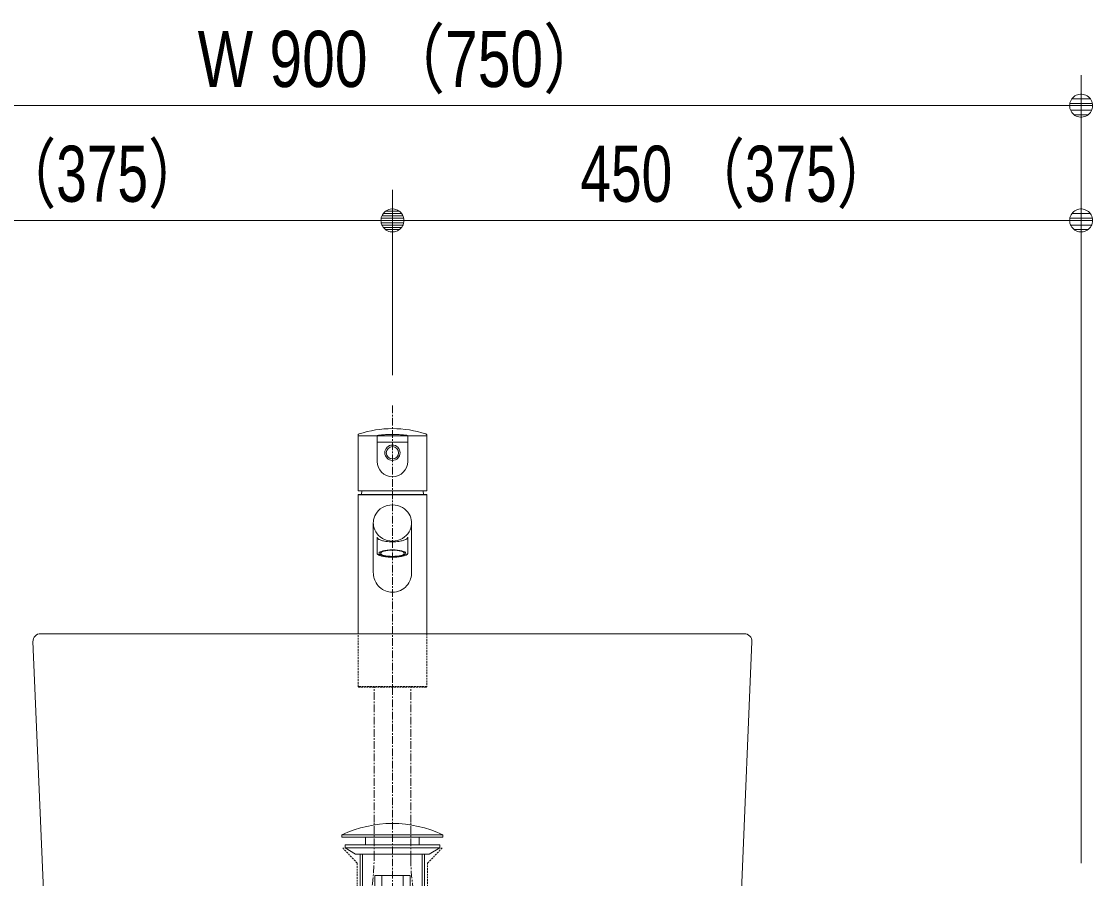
# Model space of a CAD drawing. Units: millimetres, scale not verified. Extents: x -6062 to 6062, y -3045 to 3045.
# Drawn here: x -2310 to -1610, y -1370 to -810 of the extents above; entities that cross this region are included whole.
import ezdxf
from ezdxf.enums import TextEntityAlignment as Align

# ---------------------------------------------------------------- set-up
doc = ezdxf.new("R2010")
doc.units = ezdxf.units.MM
doc.header["$LTSCALE"] = 20
doc.linetypes.add('CHAIN1', pattern=[8, 5, -1, 1, -1])
doc.linetypes.add('DASHED1', pattern=[1.8, 1.2, -0.6])
for name, color, linetype, lineweight in [('0-1_2寸法-1', 7, 'Continuous', 9), ('0-2_0', 7, 'Continuous', 9), ('0-4_5ボウル・キャビネット', 7, 'Continuous', 9), ('0-5_4給排水', 7, 'Continuous', 9)]:
    doc.layers.add(name, color=color, linetype=linetype, lineweight=lineweight)
doc.styles.add('ＭＳ Ｐゴシック', font='')
doc.styles.get('ＭＳ Ｐゴシック').set_extended_font_data('MS PGothic')

# ---------------------------------------------------------------- blocks, each defined once
blk = doc.blocks.new('_Dot')
at = {"layer": '0-2_0'}
for p, q in [((-10, 0), (-20, 0)), ((9.78, 2), (-9.78, 2)), ((7.99, 6), (-7.99, 6)), ((9.16, -3.98), (-9.16, -3.98)), ((6, -7.98), (-6, -7.98))]:
    blk.add_line(p, q, dxfattribs=at)
for points in [[(10, 0), (9.92, 1.25), (9.69, 2.49), (9.3, 3.68), (8.76, 4.82), (8.09, 5.88), (7.29, 6.85), (6.37, 7.71), (5.36, 8.44), (4.26, 9.05), (3.09, 9.51), (1.87, 9.82), (0.63, 9.98), (-0.63, 9.98), (-1.87, 9.82), (-3.09, 9.51), (-4.26, 9.05), (-5.36, 8.44), (-6.37, 7.71), (-7.29, 6.85), (-8.09, 5.88), (-8.76, 4.82), (-9.3, 3.68), (-9.69, 2.49), (-9.92, 1.25), (-10, 0), (0, 0)], [(-10, 0), (-9.92, -1.25), (-9.69, -2.49), (-9.3, -3.68), (-8.76, -4.82), (-8.09, -5.88), (-7.29, -6.85), (-6.37, -7.71), (-5.36, -8.44), (-4.26, -9.05), (-3.09, -9.51), (-1.87, -9.82), (-0.63, -9.98), (0.63, -9.98), (1.87, -9.82), (3.09, -9.51), (4.26, -9.05), (5.36, -8.44), (6.37, -7.71), (7.29, -6.85), (8.09, -5.88), (8.76, -4.82), (9.3, -3.68), (9.69, -2.49), (9.92, -1.25), (10, 0), (0, 0)]]:
    blk.add_lwpolyline(points, close=True, dxfattribs=at)
blk = doc.blocks.new('グループ-42')
at = {"layer": '0-5_4給排水', "linetype": 'CHAIN1'}
blk.add_line((-5600, -21220), (-5600, -42300), dxfattribs=at)
at = {"layer": '0-5_4給排水'}
for p, q in [((-6020, -27080), (-6020, -27900)), ((-5990, -27080), (-5990, -27900)), ((-5210, -27080), (-5210, -27900)), ((-5180, -27080), (-5180, -27900))]:
    blk.add_line(p, q, dxfattribs=at)
for points in [[(-6260, -26830), (-4940, -26830), (-4940, -26860), (-6260, -26860)], [(-5950, -26860), (-5250, -26860), (-5250, -26960), (-5950, -26960)], [(-6220, -26960), (-4980, -26960), (-4980, -27000), (-6220, -27000)], [(-6081.3, -27080), (-6220, -27000), (-4980, -27000), (-5120.2, -27080)], [(-5830, -27360), (-5370, -27360), (-5370, -27540), (-5830, -27540)], [(-5740, -27360), (-5460, -27360), (-5460, -27540), (-5740, -27540)]]:
    blk.add_lwpolyline(points, close=True, dxfattribs=at)
blk.add_arc((-5600, -28207), 1527, 64.39147, 115.60853, dxfattribs=at)
blk = doc.blocks.new('グループ-43')
at = {"layer": '0-5_4給排水'}
for p, q in [((-6050, -21609.4), (-6050, -22325)), ((-5400, -21695.4), (-5800, -21695.4)), ((-5150, -22325), (-5150, -21609.4)), ((-5150, -22386), (-6050, -22386)), ((-6040, -22335), (-5160, -22335)), ((-6004.9, -22380), (-6001, -22335.3)), ((-5195.1, -22380), (-5199, -22335))]:
    blk.add_line(p, q, dxfattribs=at)
at = {"layer": '0-5_4給排水', "linetype": 'DASHED1'}
blk.add_line((-5150, -24890), (-6050, -24890), dxfattribs=at)
at = {"layer": '0-5_4給排水'}
for points in [[(-5156, -21615), (-5600, -21615), (-6044, -21615)], [(-5800, -21949), (-5800, -21615), (-5799.6, -21613.9), (-5798.2, -21612.6), (-5795.8, -21611.4), (-5792, -21610)], [(-5792, -21610), (-5788.2, -21609), (-5783.4, -21608), (-5777.7, -21606.9), (-5770.8, -21605.8), (-5762.8, -21604.7), (-5753.7, -21603.7), (-5743.4, -21602.7), (-5731.8, -21601.7), (-5719, -21600.8), (-5704.8, -21599.9), (-5689.3, -21599.2), (-5672.8, -21598.5), (-5655.5, -21598), (-5637.4, -21597.6), (-5618.8, -21597.4), (-5600, -21597.3), (-5581.2, -21597.4), (-5562.7, -21597.6), (-5544.7, -21598), (-5527.3, -21598.5), (-5510.9, -21599.2), (-5495.7, -21599.9), (-5481.7, -21600.8), (-5468.8, -21601.7), (-5457.2, -21602.6), (-5446.6, -21603.7), (-5437.3, -21604.7), (-5429.2, -21605.8), (-5422.4, -21606.9), (-5416.6, -21607.9), (-5411.8, -21609), (-5408, -21610), (-5404.2, -21611.4), (-5401.8, -21612.6), (-5400.4, -21613.9), (-5400, -21615), (-5400, -21949)], [(-5150, -24200), (-5150, -22386), (-5156, -22380), (-6044, -22380), (-6050, -22386), (-6050, -24200)], [(-5850, -22753), (-5849.1, -22732.4), (-5845.9, -22710.2), (-5840, -22686.6), (-5830.8, -22661.8), (-5817.6, -22636.3), (-5800, -22610.8), (-5781, -22589.5), (-5758.4, -22569.6), (-5732.1, -22551.7), (-5702.4, -22536.8), (-5670, -22525.4), (-5635.5, -22518.4), (-5600, -22516), (-5564.5, -22518.4), (-5530, -22525.4), (-5497.6, -22536.8), (-5467.9, -22551.7), (-5441.6, -22569.6), (-5419, -22589.5), (-5400, -22610.8), (-5382.4, -22636.3), (-5369.2, -22661.8), (-5360, -22686.6), (-5354.1, -22710.2), (-5350.9, -22732.4), (-5350, -22753), (-5350, -23400), (-5350.7, -23418.7), (-5352.8, -23438.7), (-5356.8, -23459.9), (-5362.9, -23482.1), (-5369.5, -23500.1), (-5377.7, -23518.4), (-5387.8, -23536.9), (-5400, -23555.3), (-5414.6, -23573.6), (-5431.4, -23591.1), (-5450.5, -23607.4), (-5471.8, -23622.2)], [(-5471.8, -23622.2), (-5495.1, -23634.9), (-5519.7, -23645.1), (-5545.7, -23652.6), (-5572.6, -23657.3), (-5600, -23658.8), (-5623.3, -23657.7), (-5646.3, -23654.3), (-5668.7, -23648.9), (-5690.2, -23641.4), (-5710.6, -23632.1), (-5729.8, -23621.2), (-5750.6, -23606.6), (-5769.3, -23590.5), (-5785.7, -23573.3), (-5800, -23555.3), (-5812.4, -23536.6), (-5822.6, -23517.8), (-5830.9, -23499.1), (-5837.5, -23480.8), (-5842.5, -23463), (-5846.9, -23440.7), (-5849.3, -23419.7), (-5850, -23400), (-5850, -22747.8)], [(-5350, -22753), (-5350.9, -22773.5), (-5354.1, -22795.7), (-5360, -22819.3), (-5369.2, -22844.1), (-5382.4, -22869.6), (-5400, -22895.1), (-5419, -22916.4), (-5441.6, -22936.3), (-5467.9, -22954.2), (-5497.6, -22969.1), (-5530, -22980.5), (-5564.5, -22987.5), (-5600, -22989.9), (-5635.5, -22987.5), (-5670, -22980.5), (-5702.4, -22969.1), (-5732.1, -22954.2), (-5758.4, -22936.3), (-5781, -22916.4), (-5800, -22895.1), (-5817.6, -22869.6), (-5830.8, -22844.1), (-5840, -22819.3), (-5845.9, -22795.7), (-5849.1, -22773.5), (-5850, -22753)], [(-5799.6, -22942.1), (-5800, -22938.1), (-5800, -23148.7), (-5799.6, -23152), (-5798.2, -23155.5), (-5795.8, -23159.3), (-5792, -23163.2), (-5788.2, -23166.2), (-5783.4, -23169.3), (-5777.6, -23172.4), (-5770.8, -23175.6), (-5762.7, -23178.8), (-5753.4, -23181.9), (-5742.8, -23184.9), (-5731.2, -23187.7), (-5718.3, -23190.4), (-5704.3, -23192.8), (-5689.1, -23195), (-5672.7, -23196.9), (-5655.3, -23198.4), (-5637.3, -23199.5), (-5618.8, -23200.2), (-5600, -23200.4), (-5581.2, -23200.2), (-5562.6, -23199.5), (-5544.5, -23198.4), (-5527.2, -23196.9), (-5510.7, -23195), (-5495.2, -23192.8), (-5481, -23190.3), (-5468.2, -23187.6), (-5456.6, -23184.7), (-5446.3, -23181.8), (-5437.2, -23178.7), (-5429.2, -23175.6), (-5422.3, -23172.4), (-5416.6, -23169.3), (-5411.8, -23166.2), (-5408, -23163.2), (-5404.2, -23159.3)], [(-5795.8, -22950.7), (-5798.2, -22946.3), (-5799.6, -22942.1)], [(-5404.2, -23159.3), (-5401.8, -23155.5), (-5400.4, -23152), (-5400, -23148.7), (-5400, -22938.1), (-5400.4, -22942.1), (-5401.8, -22946.3), (-5404.2, -22950.7), (-5408, -22955.3), (-5412.1, -22959.2), (-5417.2, -22963.1), (-5423.5, -22967.1), (-5431.1, -22971), (-5440, -22975), (-5449.6, -22978.6), (-5460.4, -22982.2), (-5472.5, -22985.5), (-5485.9, -22988.6), (-5500.4, -22991.4), (-5516.1, -22993.9), (-5535.7, -22996.4), (-5556.5, -22998.1), (-5578.1, -22999.2), (-5600, -22999.6), (-5622.3, -22999.2), (-5644.2, -22998.1), (-5665.4, -22996.2), (-5685.3, -22993.7), (-5703.9, -22990.7), (-5717.3, -22987.9), (-5729.6, -22984.9), (-5740.9, -22981.8), (-5751, -22978.4), (-5760, -22975), (-5768.9, -22971), (-5776.5, -22967.1), (-5782.8, -22963.1), (-5787.9, -22959.2), (-5792, -22955.3), (-5795.8, -22950.7)]]:
    blk.add_lwpolyline(points, dxfattribs=at)
at = {"layer": '0-5_4給排水', "linetype": 'DASHED1'}
blk.add_lwpolyline([(-5150, -24200), (-5150, -24890), (-5160, -24900), (-6040, -24900), (-6050, -24890), (-6050, -24200)], dxfattribs=at)
at = {"layer": '0-5_4給排水', "linetype": 'CHAIN1'}
for points in [[(-5840, -27137.2), (-5840, -26666.2), (-5840, -24900)], [(-5360, -27137.2), (-5360, -26666.2), (-5360, -24900)]]:
    blk.add_lwpolyline(points, dxfattribs=at)
at = {"layer": '0-5_4給排水'}
for centre, radius in [((-5600, -21835), 100), ((-5600, -21835.2), 80)]:
    blk.add_circle(centre, radius, dxfattribs=at)
for centre, radius, start, end in [((-5600, -22920.7), 1400, 90, 108.15533), ((-5600, -22920.7), 1400, 71.84462, 90), ((-6030, -21609.4), 20, 144.07763, 180), ((-6044, -21621), 6, 134.99997, 180), ((-6044, -21621), 6, 90, 135), ((-6030, -21609.4), 20, 108.15528, 144.07763), ((-5170, -21609.4), 20, 35.92229, 71.84461), ((-5156, -21621), 6, 44.99997, 90), ((-5170, -21609.4), 20, 0, 35.92211), ((-5156, -21621), 6, 0, 44.99998), ((-5600, -21949), 200, 180, 270), ((-5600, -21949), 200, 270, 0), ((-6040, -22325), 10, 180, 224.99998), ((-6040, -22325), 10, 224.99997, 270), ((-5160, -22325), 10, 270, 315), ((-5160, -22325), 10, 314.99997, 0)]:
    blk.add_arc(centre, radius, start, end, dxfattribs=at)
at = {"layer": '0-5_4給排水', "linetype": 'CHAIN1'}
for centre, start, end in [((-8339, -27137.2), 318.93061, 0), ((-2861, -27137.2), 180, 221.06939)]:
    blk.add_arc(centre, 2499, start, end, dxfattribs=at)
at = {"layer": '0-5_4給排水'}
for major_axis, ratio in [((175, 0), 0.257265), ((155, 0), 0.258819)]:
    blk.add_ellipse((-5600, -23149.7), major_axis=major_axis, ratio=ratio, dxfattribs=at)
blk = doc.blocks.new('グループ-45')
at = {"layer": '0-4_5ボウル・キャビネット'}
for p, q in [((-10198.3, -24200), (-1001.7, -24200)), ((-10160, -27561.7), (-10298.2, -24304.2)), ((-901.8, -24304.2), (-1040, -27561.7)), ((-1080, -27600), (-10120, -27600)), ((-6407.1, -27848.2), (-6441.4, -27600)), ((-4758.6, -27600), (-4792.9, -27848.2)), ((-4852.3, -27900), (-6347.7, -27900))]:
    blk.add_line(p, q, dxfattribs=at)
at = {"layer": '0-4_5ボウル・キャビネット', "linetype": 'DASHED1'}
blk.add_lwpolyline([(-6250, -27000), (-6060, -27200), (-6060, -27900), (-5140, -27900), (-5140, -27200), (-4950, -27000)], dxfattribs=at)
at = {"layer": '0-4_5ボウル・キャビネット'}
for centre, radius, start, end in [((-10198.3, -24299.9), 100, 90, 136.22864), ((-1001.7, -24299.9), 100, 43.77136, 90), ((-10198.3, -24300), 100, 136.22763, 182.43247), ((-1001.7, -24300), 100, 357.56753, 43.77237), ((-10120, -27560), 40, 182.41071, 270), ((-1080, -27560), 40, 270, 357.5893), ((-6347.7, -27840), 60, 187.85751, 270), ((-4852.3, -27840), 60, 270, 352.14249)]:
    blk.add_arc(centre, radius, start, end, dxfattribs=at)

msp = doc.modelspace()

# ---------------------------------------------------------------- linework, layer by layer
at = {"layer": '0-1_2寸法-1'}
for p, q in [((-1617.5, -920), (-1617.5, -845)), ((-1632.51, -865), (-2502.49, -865)), ((-2067.5, -1041), (-2067.5, -920)), ((-2067.5, -1041), (-2067.5, -920)), ((-1617.5, -1360), (-1617.5, -920)), ((-2502.49, -940), (-2082.51, -940)), ((-1632.51, -940), (-2052.49, -940))]:
    msp.add_line(p, q, dxfattribs=at)

# ---------------------------------------------------------------- block references
at = {"layer": '0-1_2寸法-1', "xscale": 0.7503418, "yscale": 0.7503418}
for p in [(-1617.5, -865), (-2067.5, -940), (-1617.5, -940)]:
    msp.add_blockref('_Dot', p, dxfattribs=at)
at = {"layer": '0-1_2寸法-1', "xscale": 0.7503418, "yscale": 0.7503418, "rotation": 180}
msp.add_blockref('_Dot', (-2067.5, -940), dxfattribs=at)
at = {"layer": '0-4_5ボウル・キャビネット', "xscale": 0.05, "yscale": 0.05}
msp.add_blockref('グループ-45', (-1787.5, 0), dxfattribs=at)
at = {"layer": '0-5_4給排水', "xscale": 0.05, "yscale": 0.05}
for name in ['グループ-42', 'グループ-43']:
    msp.add_blockref(name, (-1787.5, 0), dxfattribs=at)

# ---------------------------------------------------------------- texts
at = {"layer": '0-1_2寸法-1', "style": 'ＭＳ Ｐゴシック'}
for s, height, width, p in [('W 900 （750）', 36.69, 0.8, (-2194.77, -863.81)), ('450 （375）', 36.66, 0.75, (-2394.71, -938.81)), ('450 （375）', 36.66, 0.75, (-1944.71, -938.81))]:
    msp.add_text(s, height=height, dxfattribs=dict(at, width=width)).set_placement(p, align=Align.BOTTOM_LEFT)

doc.saveas('drawing.dxf')
